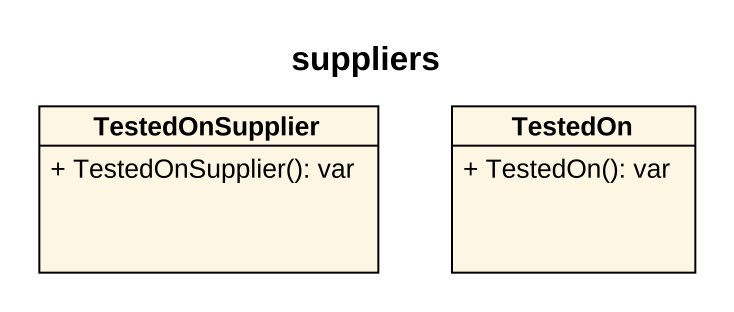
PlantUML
@startuml
title suppliers
hide circle
hide empty members
skinparam classAttributeIconSize 0
class TestedOnSupplier {
  + TestedOnSupplier(): var
}
class TestedOn {
  + TestedOn(): var
}
@enduml
